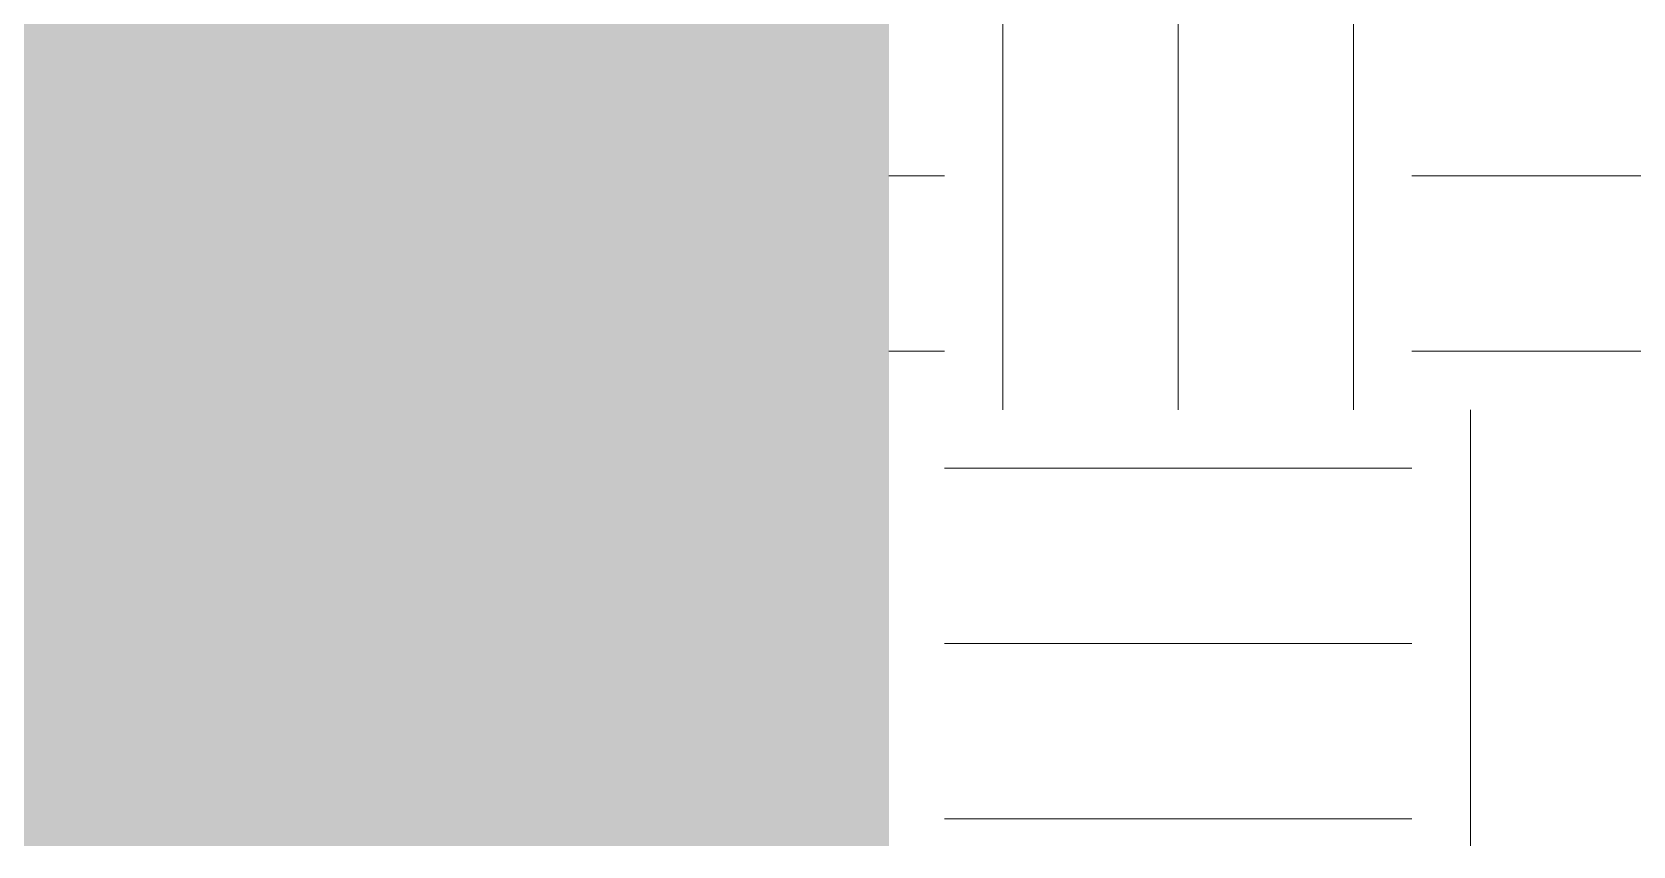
# Model space of a CAD drawing. Header units: inches. Extents: x -4168 to 1483, y -300 to 637.
# Drawn here: x 1132.4 to 1214.6, y -238.7 to -197 of the extents above; entities that cross this region are included whole.
import ezdxf

# ---------------------------------------------------------------- set-up
doc = ezdxf.new("R2010")
doc.units = ezdxf.units.IN
doc.header["$MEASUREMENT"] = 0
doc.layers.add('0-5', color=10, linetype='Continuous', lineweight=5)
doc.layers.add('C-TOPO-2', color=45, linetype='Continuous', lineweight=9)
pattern_1 = [(0, (-10964.796, 146.633), (24, 24), [24, -24]), (0, (-10964.796, 155.633), (24, 24), [24, -24]), (0, (-10964.796, 164.633), (24, 24), [24, -24]), (90, (-10961.796, 167.633), (-24, 24), [24, -24]), (90, (-10952.796, 167.633), (-24, 24), [24, -24]), (90, (-10943.796, 167.633), (-24, 24), [24, -24])]

# ---------------------------------------------------------------- blocks, each defined once
blk = doc.blocks.new('CTR  - Topography_rvt-2-BUILDING SECTION - EAST_WEST AT RAMP - LOOKING SOUTH')
at = {"layer": 'C-TOPO-2'}
h = blk.add_hatch(dxfattribs=at)
h.set_pattern_fill('FP_27', color=256, style=0, pattern_type=2)
h.set_pattern_definition(pattern_1)
h.paths.add_polyline_path([(-9879.687, -238.736), (-9756.479, -238.736), (-9756.479, -76.702), (-9847.551, -73.678), (-9883.797, -70.015), (-9888.189, -70.015), (-9888.189, -158), (-9883.189, -158.034), (-9877.278, -161.447), (-9872.689, -168), (-9872.689, -180), (-9881.189, -180), (-9881.189, -182), (-9888.189, -182), (-9888.189, -238.736), (-9879.885, -238.736)], flags=0)
h.paths.add_polyline_path([(-9878.33, -177.087), (-9877.44, -177.087), (-9876.638, -176.701), (-9876.083, -176.005), (-9875.885, -175.137), (-9876.083, -174.27), (-9876.638, -173.574), (-9877.44, -173.188), (-9878.33, -173.188), (-9879.132, -173.574), (-9879.687, -174.27), (-9879.885, -175.137), (-9879.687, -176.005), (-9879.132, -176.701)], flags=0)
h = blk.add_hatch(dxfattribs=at)
h.set_pattern_fill('FP_27', color=256, style=0, pattern_type=2)
h.set_pattern_definition(pattern_1)
h.paths.add_polyline_path([(-10229.666, -238.736), (-9888.189, -238.736), (-9888.189, -182), (-9911.189, -182), (-9911.189, -168), (-9901.189, -168), (-9901.189, -162.002), (-9901.348, -162.002), (-9962.11, -162.879), (-10615.055, -162.863), (-10665.197, -162.002), (-10716.037, -162.879), (-11311.152, -162.863), (-11361.189, -162.002), (-11432.189, -162.002), (-11432.189, -168), (-11424.002, -168), (-11424.002, -180), (-11448.002, -180), (-11448.002, -168), (-11439.814, -168), (-11439.814, -162.002), (-11472.992, -162.002), (-11478.989, -168), (-11502.989, -168), (-11508.987, -162.002), (-11544.189, -162.002), (-11544.189, -168), (-11529.189, -168), (-11529.189, -182), (-11571.189, -182), (-11571.189, -168), (-11760.189, -168), (-11760.189, -182), (-11858.189, -182), (-11858.189, -168), (-11843.189, -168), (-11843.189, -162.002), (-11847.312, -162.002), (-11921.559, -163.342), (-11996.762, -163.317), (-12077.189, -162.002), (-12077.189, -168), (-12067.189, -168), (-12067.189, -182), (-12090.189, -182), (-12090.189, -238.736), (-10248.191, -238.736)], flags=0)

msp = doc.modelspace()

# ---------------------------------------------------------------- block references
at = {"layer": '0-5'}
msp.add_blockref('CTR  - Topography_rvt-2-BUILDING SECTION - EAST_WEST AT RAMP - LOOKING SOUTH', (11064.5668, 0), dxfattribs=at)

doc.saveas('drawing.dxf')
